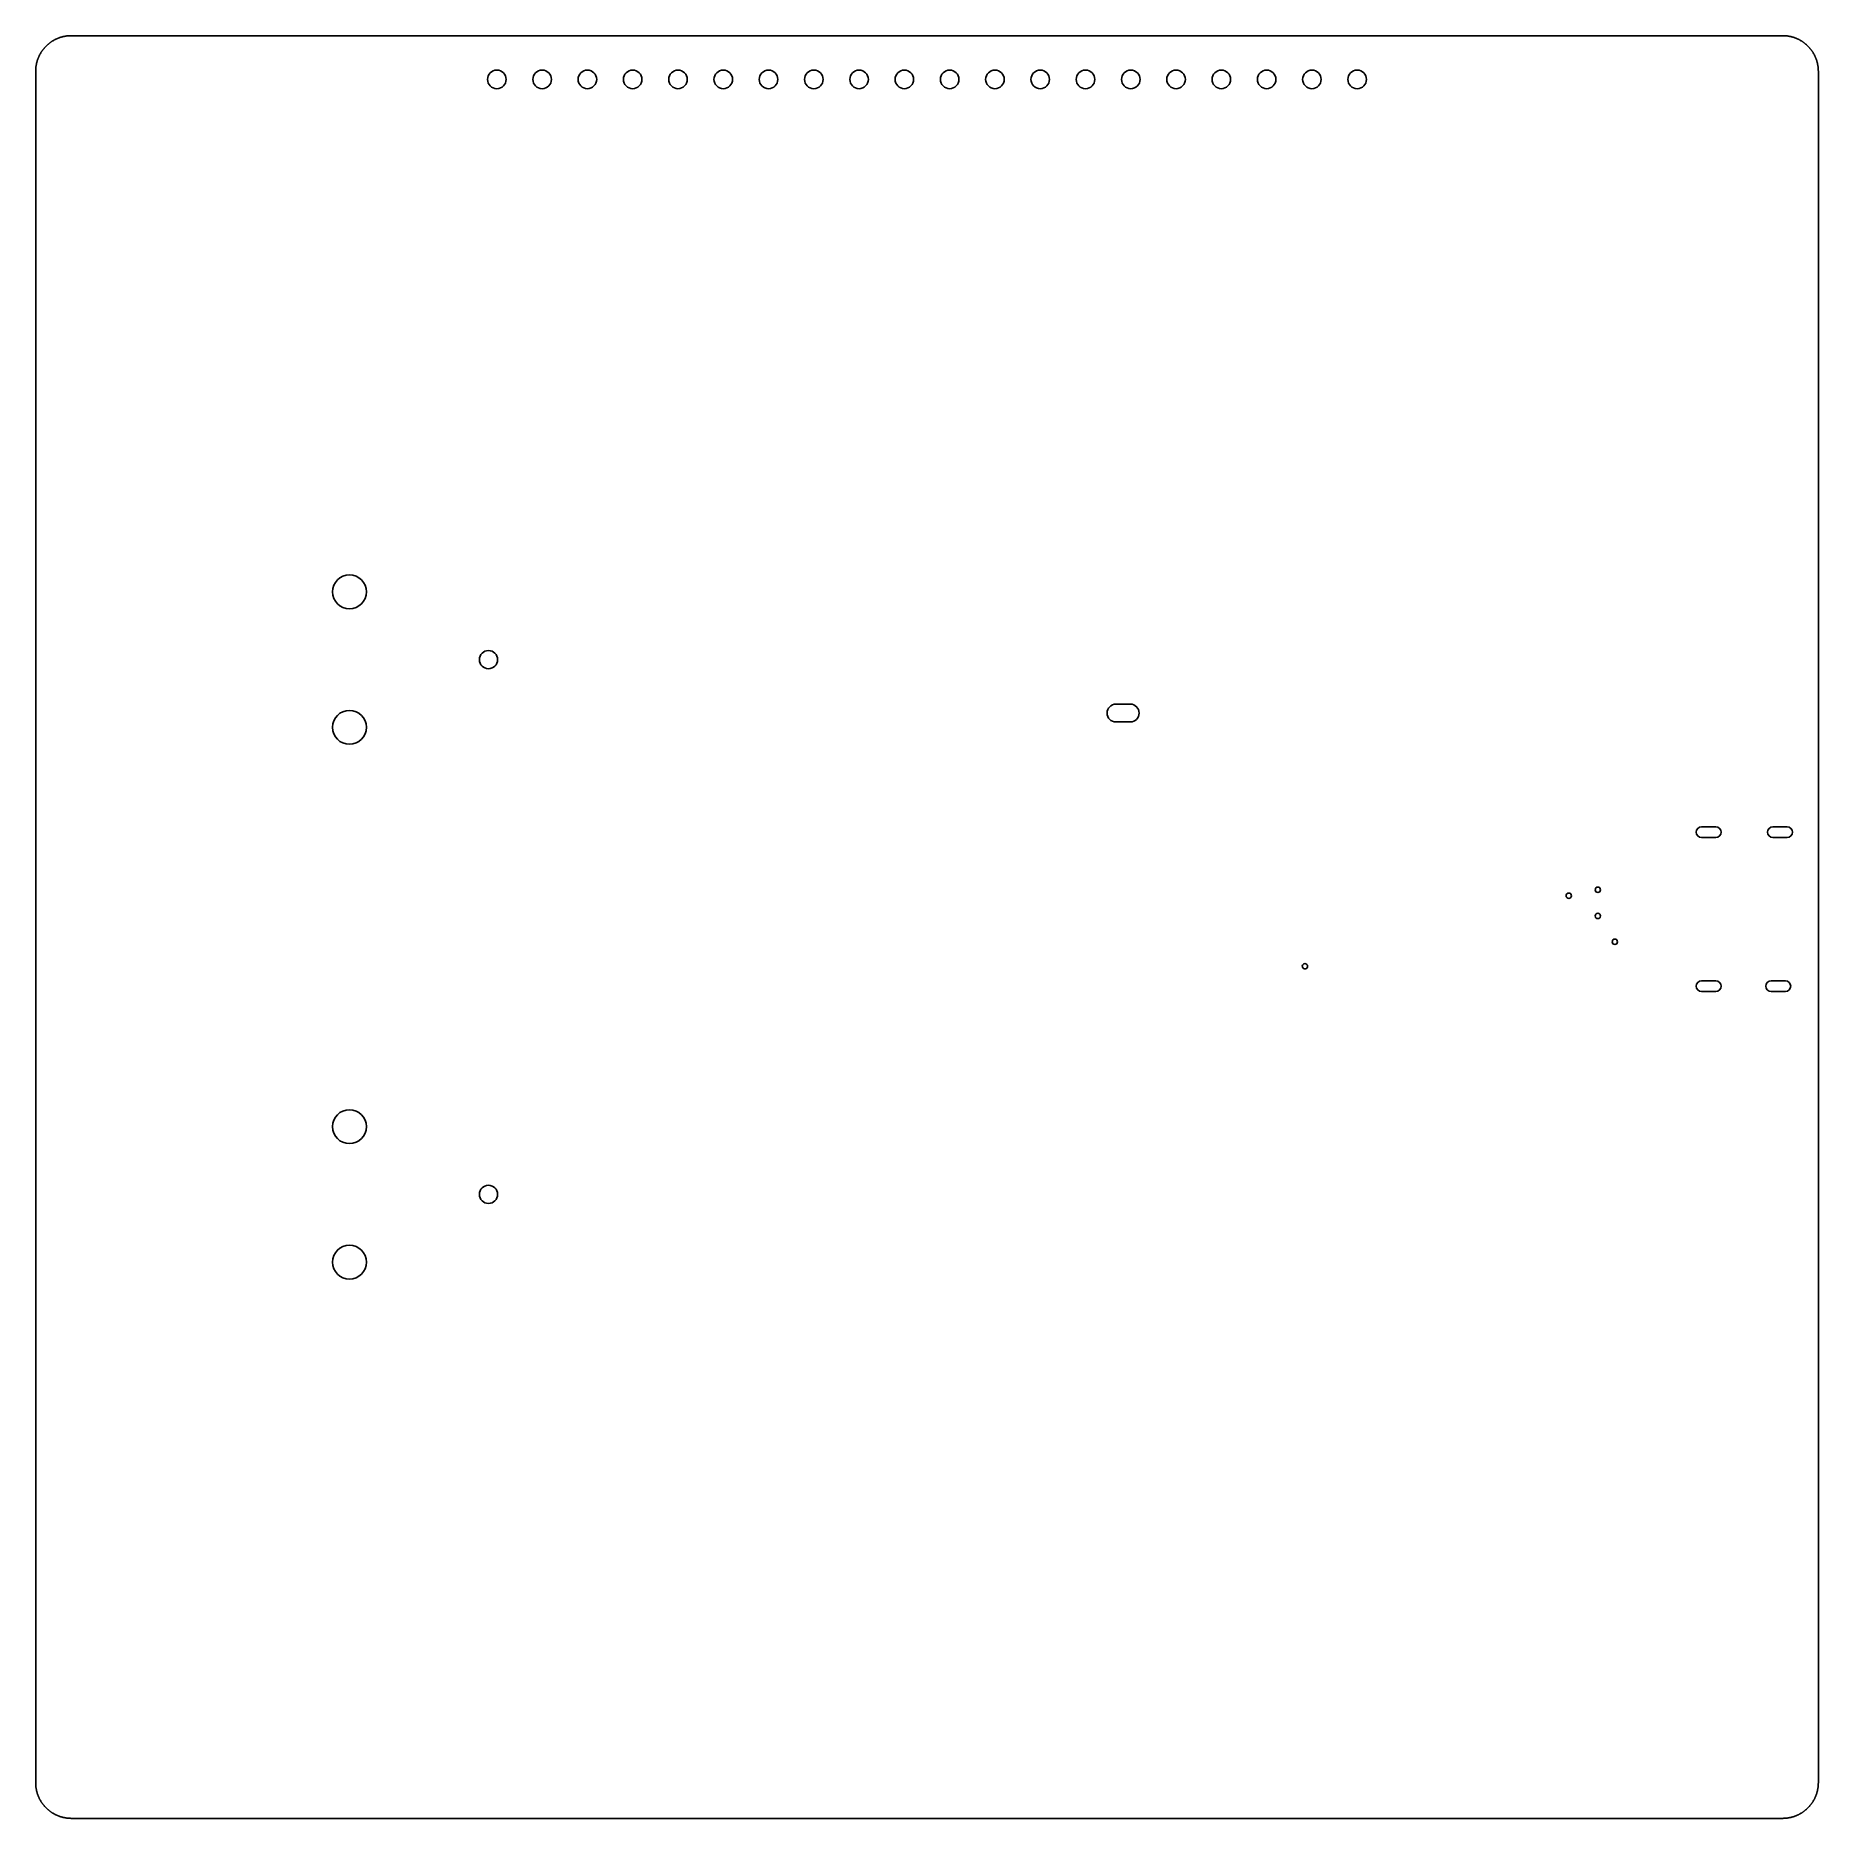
# Model space of a CAD drawing. Header units: inches. Extents: x 3.88 to 7.81, y -6.1 to -2.17.
import ezdxf

# ---------------------------------------------------------------- set-up
doc = ezdxf.new("R2010")
doc.units = ezdxf.units.IN
doc.header["$MEASUREMENT"] = 0
doc.layers.add('Edge.Cuts', color=254, linetype='CONTINUOUS', true_color=0xd0d2cd)

msp = doc.modelspace()

# ---------------------------------------------------------------- linework, layer by layer
at = {"layer": 'Edge.Cuts', "linetype": 'CONTINUOUS'}
for p, q in [((3.8882, -2.2053), (3.8887, -2.2044)), ((3.8887, -2.2044), (3.8892, -2.2036)), ((3.8892, -2.2036), (3.8897, -2.2028)), ((3.8897, -2.2028), (3.8902, -2.202)), ((3.8902, -2.202), (3.8907, -2.2012)), ((3.8907, -2.2012), (3.8912, -2.2003)), ((3.8912, -2.2003), (3.8918, -2.1995)), ((3.8918, -2.1995), (3.8923, -2.1988)), ((3.8923, -2.1988), (3.8929, -2.198)), ((3.8929, -2.198), (3.8934, -2.1972)), ((3.8934, -2.1972), (3.894, -2.1964)), ((3.894, -2.1964), (3.8946, -2.1957)), ((3.8946, -2.1957), (3.8952, -2.1949)), ((3.8952, -2.1949), (3.8958, -2.1941)), ((3.8958, -2.1941), (3.8964, -2.1934)), ((3.8964, -2.1934), (3.8971, -2.1927)), ((3.8971, -2.1927), (3.8977, -2.1919)), ((3.8977, -2.1919), (3.8984, -2.1912)), ((3.8984, -2.1912), (3.899, -2.1905)), ((3.899, -2.1905), (3.8997, -2.1898)), ((3.8997, -2.1898), (3.9003, -2.1891)), ((3.9003, -2.1891), (3.901, -2.1884)), ((3.901, -2.1884), (3.9017, -2.1877)), ((3.9017, -2.1877), (3.9024, -2.1871)), ((3.9024, -2.1871), (3.9031, -2.1864)), ((3.9031, -2.1864), (3.9038, -2.1858)), ((3.9038, -2.1858), (3.9045, -2.1851)), ((3.9045, -2.1851), (3.9053, -2.1845)), ((3.9053, -2.1845), (3.906, -2.1838)), ((3.906, -2.1838), (3.9067, -2.1832)), ((3.9067, -2.1832), (3.9075, -2.1826)), ((3.9075, -2.1826), (3.9082, -2.182)), ((3.9082, -2.182), (3.909, -2.1814)), ((3.909, -2.1814), (3.9098, -2.1808)), ((3.9098, -2.1808), (3.9106, -2.1803)), ((3.9106, -2.1803), (3.9114, -2.1797)), ((3.9114, -2.1797), (3.9121, -2.1792)), ((3.9121, -2.1792), (3.9129, -2.1786)), ((3.9129, -2.1786), (3.9138, -2.1781)), ((3.9138, -2.1781), (3.9146, -2.1776)), ((3.9146, -2.1776), (3.9154, -2.1771)), ((3.9154, -2.1771), (3.9162, -2.1766)), ((3.9162, -2.1766), (3.917, -2.1761)), ((3.917, -2.1761), (3.9179, -2.1756)), ((3.9179, -2.1756), (3.9187, -2.1751)), ((3.9187, -2.1751), (3.9196, -2.1747)), ((3.9196, -2.1747), (3.9204, -2.1742)), ((3.9204, -2.1742), (3.9213, -2.1738)), ((3.9213, -2.1738), (3.9222, -2.1733)), ((3.9222, -2.1733), (3.923, -2.1729)), ((3.923, -2.1729), (3.9239, -2.1725)), ((3.9239, -2.1725), (3.9248, -2.1721)), ((3.9248, -2.1721), (3.9257, -2.1717)), ((3.9257, -2.1717), (3.9266, -2.1713)), ((3.9266, -2.1713), (3.9275, -2.171)), ((3.9275, -2.171), (3.9284, -2.1706)), ((3.9284, -2.1706), (3.9293, -2.1703)), ((3.9293, -2.1703), (3.9302, -2.17)), ((3.9302, -2.17), (3.9311, -2.1696)), ((3.9311, -2.1696), (3.932, -2.1693)), ((3.932, -2.1693), (3.9329, -2.169)), ((3.9329, -2.169), (3.9338, -2.1687)), ((3.9338, -2.1687), (3.9348, -2.1685)), ((3.9348, -2.1685), (3.9357, -2.1682)), ((3.9357, -2.1682), (3.9366, -2.168)), ((3.9366, -2.168), (3.9376, -2.1677)), ((3.9376, -2.1677), (3.9385, -2.1675)), ((3.9385, -2.1675), (3.9394, -2.1673)), ((3.9394, -2.1673), (3.9404, -2.1671)), ((3.9404, -2.1671), (3.9413, -2.1669)), ((3.9413, -2.1669), (3.9423, -2.1667)), ((3.9423, -2.1667), (3.9432, -2.1665)), ((3.9432, -2.1665), (3.9442, -2.1664)), ((3.9442, -2.1664), (3.9451, -2.1662)), ((3.9451, -2.1662), (3.9461, -2.1661)), ((3.9461, -2.1661), (3.9471, -2.1659)), ((3.9471, -2.1659), (3.948, -2.1658)), ((3.948, -2.1658), (3.949, -2.1657)), ((3.949, -2.1657), (3.9499, -2.1656)), ((3.9499, -2.1656), (3.9509, -2.1656)), ((3.9509, -2.1656), (3.9519, -2.1655)), ((3.9519, -2.1655), (3.9528, -2.1654)), ((3.9528, -2.1654), (3.9538, -2.1654)), ((3.9538, -2.1654), (3.9548, -2.1654)), ((3.9548, -2.1654), (3.9557, -2.1654)), ((3.9557, -2.1654), (3.9567, -2.1654)), ((3.9567, -2.1654), (7.7362, -2.1654)), ((7.7362, -2.1654), (7.7372, -2.1654)), ((7.7372, -2.1654), (7.7382, -2.1654)), ((7.7382, -2.1654), (7.7391, -2.1654)), ((7.7391, -2.1654), (7.7401, -2.1654)), ((7.7401, -2.1654), (7.741, -2.1655)), ((7.741, -2.1655), (7.742, -2.1656)), ((7.742, -2.1656), (7.743, -2.1656)), ((7.743, -2.1656), (7.7439, -2.1657)), ((7.7439, -2.1657), (7.7449, -2.1658)), ((7.7449, -2.1658), (7.7459, -2.1659)), ((7.7459, -2.1659), (7.7468, -2.1661)), ((7.7468, -2.1661), (7.7478, -2.1662)), ((7.7478, -2.1662), (7.7487, -2.1664)), ((7.7487, -2.1664), (7.7497, -2.1665)), ((7.7497, -2.1665), (7.7506, -2.1667)), ((7.7506, -2.1667), (7.7516, -2.1669)), ((7.7516, -2.1669), (7.7525, -2.1671)), ((7.7525, -2.1671), (7.7535, -2.1673)), ((7.7535, -2.1673), (7.7544, -2.1675)), ((7.7544, -2.1675), (7.7554, -2.1677)), ((7.7554, -2.1677), (7.7563, -2.168)), ((7.7563, -2.168), (7.7572, -2.1682)), ((7.7572, -2.1682), (7.7582, -2.1685)), ((7.7582, -2.1685), (7.7591, -2.1687)), ((7.7591, -2.1687), (7.76, -2.169)), ((7.76, -2.169), (7.7609, -2.1693)), ((7.7609, -2.1693), (7.7618, -2.1696)), ((7.7618, -2.1696), (7.7627, -2.17)), ((7.7627, -2.17), (7.7637, -2.1703)), ((7.7637, -2.1703), (7.7646, -2.1706)), ((7.7646, -2.1706), (7.7655, -2.171)), ((7.7655, -2.171), (7.7664, -2.1713)), ((7.7664, -2.1713), (7.7672, -2.1717)), ((7.7672, -2.1717), (7.7681, -2.1721)), ((7.7681, -2.1721), (7.769, -2.1725)), ((7.769, -2.1725), (7.7699, -2.1729)), ((7.7699, -2.1729), (7.7708, -2.1733)), ((7.7708, -2.1733), (7.7716, -2.1738)), ((7.7716, -2.1738), (7.7725, -2.1742)), ((7.7725, -2.1742), (7.7733, -2.1747)), ((7.7733, -2.1747), (7.7742, -2.1751)), ((7.7742, -2.1751), (7.775, -2.1756)), ((7.775, -2.1756), (7.7759, -2.1761)), ((7.7759, -2.1761), (7.7767, -2.1766)), ((7.7767, -2.1766), (7.7775, -2.1771)), ((7.7775, -2.1771), (7.7783, -2.1776)), ((7.7783, -2.1776), (7.7792, -2.1781)), ((7.7792, -2.1781), (7.78, -2.1786)), ((7.78, -2.1786), (7.7808, -2.1792)), ((7.7808, -2.1792), (7.7816, -2.1797)), ((7.7816, -2.1797), (7.7823, -2.1803)), ((7.7823, -2.1803), (7.7831, -2.1808)), ((7.7831, -2.1808), (7.7839, -2.1814)), ((7.7839, -2.1814), (7.7847, -2.182)), ((7.7847, -2.182), (7.7854, -2.1826)), ((7.7854, -2.1826), (7.7862, -2.1832)), ((7.7862, -2.1832), (7.7869, -2.1838)), ((7.7869, -2.1838), (7.7877, -2.1845)), ((7.7877, -2.1845), (7.7884, -2.1851)), ((7.7884, -2.1851), (7.7891, -2.1858)), ((7.7891, -2.1858), (7.7898, -2.1864)), ((7.7898, -2.1864), (7.7905, -2.1871)), ((7.7905, -2.1871), (7.7912, -2.1877)), ((7.7912, -2.1877), (7.7919, -2.1884)), ((7.7919, -2.1884), (7.7926, -2.1891)), ((7.7926, -2.1891), (7.7932, -2.1898)), ((7.7932, -2.1898), (7.7939, -2.1905)), ((7.7939, -2.1905), (7.7946, -2.1912)), ((7.7946, -2.1912), (7.7952, -2.1919)), ((7.7952, -2.1919), (7.7958, -2.1927)), ((7.7958, -2.1927), (7.7965, -2.1934)), ((7.7965, -2.1934), (7.7971, -2.1941)), ((7.7971, -2.1941), (7.7977, -2.1949)), ((7.7977, -2.1949), (7.7983, -2.1957)), ((7.7983, -2.1957), (7.7989, -2.1964)), ((7.7989, -2.1964), (7.7995, -2.1972)), ((7.7995, -2.1972), (7.8, -2.198)), ((7.8, -2.198), (7.8006, -2.1988)), ((7.8006, -2.1988), (7.8011, -2.1995)), ((7.8011, -2.1995), (7.8017, -2.2003)), ((7.8017, -2.2003), (7.8022, -2.2012)), ((7.8022, -2.2012), (7.8027, -2.202)), ((7.8027, -2.202), (7.8033, -2.2028)), ((7.8033, -2.2028), (7.8038, -2.2036)), ((7.8038, -2.2036), (7.8042, -2.2044)), ((7.8042, -2.2044), (7.8047, -2.2053)), ((3.878, -2.2402), (3.8781, -2.2393)), ((3.878, -2.2412), (3.878, -2.2402)), ((3.878, -2.2422), (3.878, -2.2412)), ((3.878, -2.2431), (3.878, -2.2422)), ((3.878, -2.2441), (3.878, -2.2431)), ((3.878, -6.0236), (3.878, -2.2441)), ((3.8781, -2.2393), (3.8782, -2.2383)), ((3.8782, -2.2373), (3.8783, -2.2364)), ((3.8782, -2.2383), (3.8782, -2.2373)), ((3.8783, -2.2364), (3.8784, -2.2354)), ((3.8784, -2.2354), (3.8785, -2.2345)), ((3.8785, -2.2345), (3.8787, -2.2335)), ((3.8787, -2.2335), (3.8788, -2.2325)), ((3.8788, -2.2325), (3.879, -2.2316)), ((3.879, -2.2316), (3.8791, -2.2306)), ((3.8791, -2.2306), (3.8793, -2.2297)), ((3.8793, -2.2297), (3.8795, -2.2287)), ((3.8795, -2.2287), (3.8797, -2.2278)), ((3.8797, -2.2278), (3.8799, -2.2268)), ((3.8799, -2.2268), (3.8801, -2.2259)), ((3.8801, -2.2259), (3.8803, -2.225)), ((3.8803, -2.225), (3.8806, -2.224)), ((3.8806, -2.224), (3.8808, -2.2231)), ((3.8808, -2.2231), (3.8811, -2.2222)), ((3.8811, -2.2222), (3.8813, -2.2212)), ((3.8813, -2.2212), (3.8816, -2.2203)), ((3.8816, -2.2203), (3.8819, -2.2194)), ((3.8819, -2.2194), (3.8822, -2.2185)), ((3.8822, -2.2185), (3.8826, -2.2176)), ((3.8826, -2.2176), (3.8829, -2.2167)), ((3.8829, -2.2167), (3.8832, -2.2158)), ((3.8832, -2.2158), (3.8836, -2.2149)), ((3.8836, -2.2149), (3.8839, -2.214)), ((3.8839, -2.214), (3.8843, -2.2131)), ((3.8843, -2.2131), (3.8847, -2.2122)), ((3.8847, -2.2122), (3.8851, -2.2113)), ((3.8851, -2.2113), (3.8855, -2.2104)), ((3.8855, -2.2104), (3.8859, -2.2096)), ((3.8859, -2.2096), (3.8864, -2.2087)), ((3.8864, -2.2087), (3.8868, -2.2078)), ((3.8868, -2.2078), (3.8873, -2.207)), ((3.8873, -2.207), (3.8877, -2.2061)), ((3.8877, -2.2061), (3.8882, -2.2053)), ((7.8047, -2.2053), (7.8052, -2.2061)), ((7.8052, -2.2061), (7.8057, -2.207)), ((7.8057, -2.207), (7.8061, -2.2078)), ((7.8061, -2.2078), (7.8066, -2.2087)), ((7.8066, -2.2087), (7.807, -2.2096)), ((7.807, -2.2096), (7.8074, -2.2104)), ((7.8074, -2.2104), (7.8078, -2.2113)), ((7.8078, -2.2113), (7.8082, -2.2122)), ((7.8082, -2.2122), (7.8086, -2.2131)), ((7.8086, -2.2131), (7.809, -2.214)), ((7.809, -2.214), (7.8093, -2.2149)), ((7.8093, -2.2149), (7.8097, -2.2158)), ((7.8097, -2.2158), (7.81, -2.2167)), ((7.81, -2.2167), (7.8104, -2.2176)), ((7.8104, -2.2176), (7.8107, -2.2185)), ((7.8107, -2.2185), (7.811, -2.2194)), ((7.811, -2.2194), (7.8113, -2.2203)), ((7.8113, -2.2203), (7.8116, -2.2212)), ((7.8116, -2.2212), (7.8118, -2.2222)), ((7.8118, -2.2222), (7.8121, -2.2231)), ((7.8121, -2.2231), (7.8124, -2.224)), ((7.8124, -2.224), (7.8126, -2.225)), ((7.8126, -2.225), (7.8128, -2.2259)), ((7.8128, -2.2259), (7.813, -2.2268)), ((7.813, -2.2268), (7.8133, -2.2278)), ((7.8133, -2.2278), (7.8134, -2.2287)), ((7.8134, -2.2287), (7.8136, -2.2297)), ((7.8136, -2.2297), (7.8138, -2.2306)), ((7.8138, -2.2306), (7.814, -2.2316)), ((7.814, -2.2316), (7.8141, -2.2325)), ((7.8141, -2.2325), (7.8142, -2.2335)), ((7.8142, -2.2335), (7.8144, -2.2345)), ((7.8144, -2.2345), (7.8145, -2.2354)), ((7.8145, -2.2354), (7.8146, -2.2364)), ((7.8146, -2.2364), (7.8147, -2.2373)), ((7.8147, -2.2373), (7.8147, -2.2383)), ((7.8147, -2.2383), (7.8148, -2.2393)), ((7.8148, -2.2393), (7.8149, -2.2402)), ((7.8149, -2.2402), (7.8149, -2.2412)), ((7.8149, -2.2412), (7.8149, -2.2422)), ((7.8149, -2.2422), (7.815, -2.2431)), ((7.815, -2.2431), (7.815, -2.2441)), ((7.815, -2.2441), (7.815, -6.0236)), ((6.2953, -3.6417), (6.2638, -3.6417)), ((6.2638, -3.6811), (6.2953, -3.6811)), ((7.5886, -3.9126), (7.5571, -3.9126)), ((7.5571, -3.9362), (7.5886, -3.9362)), ((7.7461, -3.9126), (7.7146, -3.9126)), ((7.7146, -3.9362), (7.7461, -3.9362)), ((7.5886, -4.2528), (7.5571, -4.2528)), ((7.5571, -4.2764), (7.5886, -4.2764)), ((7.7421, -4.2528), (7.7106, -4.2528)), ((7.7106, -4.2764), (7.7421, -4.2764)), ((3.878, -6.0246), (3.878, -6.0236)), ((7.815, -6.0236), (7.815, -6.0246)), ((3.878, -6.0256), (3.878, -6.0246)), ((3.878, -6.0265), (3.878, -6.0256)), ((3.878, -6.0275), (3.878, -6.0265)), ((3.8781, -6.0285), (3.878, -6.0275)), ((3.8782, -6.0294), (3.8781, -6.0285)), ((3.8782, -6.0304), (3.8782, -6.0294)), ((3.8783, -6.0313), (3.8782, -6.0304)), ((3.8784, -6.0323), (3.8783, -6.0313)), ((3.8785, -6.0333), (3.8784, -6.0323)), ((3.8787, -6.0342), (3.8785, -6.0333)), ((3.8788, -6.0352), (3.8787, -6.0342)), ((3.879, -6.0361), (3.8788, -6.0352)), ((3.8791, -6.0371), (3.879, -6.0361)), ((3.8793, -6.038), (3.8791, -6.0371)), ((3.8795, -6.039), (3.8793, -6.038)), ((3.8797, -6.0399), (3.8795, -6.039)), ((3.8799, -6.0409), (3.8797, -6.0399)), ((3.8801, -6.0418), (3.8799, -6.0409)), ((3.8803, -6.0428), (3.8801, -6.0418)), ((3.8806, -6.0437), (3.8803, -6.0428)), ((3.8808, -6.0446), (3.8806, -6.0437)), ((3.8811, -6.0456), (3.8808, -6.0446)), ((3.8813, -6.0465), (3.8811, -6.0456)), ((3.8816, -6.0474), (3.8813, -6.0465)), ((3.8819, -6.0483), (3.8816, -6.0474)), ((3.8822, -6.0492), (3.8819, -6.0483)), ((3.8826, -6.0501), (3.8822, -6.0492)), ((3.8829, -6.0511), (3.8826, -6.0501)), ((3.8832, -6.052), (3.8829, -6.0511)), ((3.8836, -6.0529), (3.8832, -6.052)), ((3.8839, -6.0538), (3.8836, -6.0529)), ((3.8843, -6.0546), (3.8839, -6.0538)), ((3.8847, -6.0555), (3.8843, -6.0546)), ((3.8851, -6.0564), (3.8847, -6.0555)), ((3.8855, -6.0573), (3.8851, -6.0564)), ((3.8859, -6.0582), (3.8855, -6.0573)), ((3.8864, -6.059), (3.8859, -6.0582)), ((3.8868, -6.0599), (3.8864, -6.059)), ((3.8873, -6.0607), (3.8868, -6.0599)), ((3.8877, -6.0616), (3.8873, -6.0607)), ((3.8882, -6.0624), (3.8877, -6.0616)), ((3.8887, -6.0633), (3.8882, -6.0624)), ((7.8047, -6.0624), (7.8042, -6.0633)), ((7.8052, -6.0616), (7.8047, -6.0624)), ((7.8057, -6.0607), (7.8052, -6.0616)), ((7.8061, -6.0599), (7.8057, -6.0607)), ((7.8066, -6.059), (7.8061, -6.0599)), ((7.807, -6.0582), (7.8066, -6.059)), ((7.8074, -6.0573), (7.807, -6.0582)), ((7.8078, -6.0564), (7.8074, -6.0573)), ((7.8082, -6.0555), (7.8078, -6.0564)), ((7.8086, -6.0546), (7.8082, -6.0555)), ((7.809, -6.0538), (7.8086, -6.0546)), ((7.8093, -6.0529), (7.809, -6.0538)), ((7.8097, -6.052), (7.8093, -6.0529)), ((7.81, -6.0511), (7.8097, -6.052)), ((7.8104, -6.0501), (7.81, -6.0511)), ((7.8107, -6.0492), (7.8104, -6.0501)), ((7.811, -6.0483), (7.8107, -6.0492)), ((7.8113, -6.0474), (7.811, -6.0483)), ((7.8116, -6.0465), (7.8113, -6.0474)), ((7.8118, -6.0456), (7.8116, -6.0465)), ((7.8121, -6.0446), (7.8118, -6.0456)), ((7.8124, -6.0437), (7.8121, -6.0446)), ((7.8126, -6.0428), (7.8124, -6.0437)), ((7.8128, -6.0418), (7.8126, -6.0428)), ((7.813, -6.0409), (7.8128, -6.0418)), ((7.8133, -6.0399), (7.813, -6.0409)), ((7.8134, -6.039), (7.8133, -6.0399)), ((7.8136, -6.038), (7.8134, -6.039)), ((7.8138, -6.0371), (7.8136, -6.038)), ((7.814, -6.0361), (7.8138, -6.0371)), ((7.8141, -6.0352), (7.814, -6.0361)), ((7.8142, -6.0342), (7.8141, -6.0352)), ((7.8144, -6.0333), (7.8142, -6.0342)), ((7.8145, -6.0323), (7.8144, -6.0333)), ((7.8146, -6.0313), (7.8145, -6.0323)), ((7.8147, -6.0304), (7.8146, -6.0313)), ((7.8148, -6.0285), (7.8147, -6.0294)), ((7.8147, -6.0294), (7.8147, -6.0304)), ((7.8149, -6.0275), (7.8148, -6.0285)), ((7.815, -6.0246), (7.8149, -6.0256)), ((7.8149, -6.0256), (7.8149, -6.0265)), ((7.8149, -6.0265), (7.8149, -6.0275)), ((3.8892, -6.0641), (3.8887, -6.0633)), ((3.8897, -6.0649), (3.8892, -6.0641)), ((3.8902, -6.0657), (3.8897, -6.0649)), ((3.8907, -6.0666), (3.8902, -6.0657)), ((3.8912, -6.0674), (3.8907, -6.0666)), ((3.8918, -6.0682), (3.8912, -6.0674)), ((3.8923, -6.069), (3.8918, -6.0682)), ((3.8929, -6.0697), (3.8923, -6.069)), ((3.8934, -6.0705), (3.8929, -6.0697)), ((3.894, -6.0713), (3.8934, -6.0705)), ((3.8946, -6.0721), (3.894, -6.0713)), ((3.8952, -6.0728), (3.8946, -6.0721)), ((3.8958, -6.0736), (3.8952, -6.0728)), ((3.8964, -6.0743), (3.8958, -6.0736)), ((3.8971, -6.0751), (3.8964, -6.0743)), ((3.8977, -6.0758), (3.8971, -6.0751)), ((3.8984, -6.0765), (3.8977, -6.0758)), ((3.899, -6.0772), (3.8984, -6.0765)), ((3.8997, -6.0779), (3.899, -6.0772)), ((3.9003, -6.0786), (3.8997, -6.0779)), ((3.901, -6.0793), (3.9003, -6.0786)), ((3.9017, -6.08), (3.901, -6.0793)), ((3.9024, -6.0806), (3.9017, -6.08)), ((3.9031, -6.0813), (3.9024, -6.0806)), ((3.9038, -6.082), (3.9031, -6.0813)), ((3.9045, -6.0826), (3.9038, -6.082)), ((3.9053, -6.0832), (3.9045, -6.0826)), ((3.906, -6.0839), (3.9053, -6.0832)), ((3.9067, -6.0845), (3.906, -6.0839)), ((3.9075, -6.0851), (3.9067, -6.0845)), ((3.9082, -6.0857), (3.9075, -6.0851)), ((3.909, -6.0863), (3.9082, -6.0857)), ((3.9098, -6.0869), (3.909, -6.0863)), ((3.9106, -6.0874), (3.9098, -6.0869)), ((3.9114, -6.088), (3.9106, -6.0874)), ((3.9121, -6.0886), (3.9114, -6.088)), ((3.9129, -6.0891), (3.9121, -6.0886)), ((3.9138, -6.0896), (3.9129, -6.0891)), ((3.9146, -6.0901), (3.9138, -6.0896)), ((3.9154, -6.0907), (3.9146, -6.0901)), ((3.9162, -6.0912), (3.9154, -6.0907)), ((3.917, -6.0917), (3.9162, -6.0912)), ((3.9179, -6.0921), (3.917, -6.0917)), ((3.9187, -6.0926), (3.9179, -6.0921)), ((3.9196, -6.0931), (3.9187, -6.0926)), ((3.9204, -6.0935), (3.9196, -6.0931)), ((3.9213, -6.094), (3.9204, -6.0935)), ((3.9222, -6.0944), (3.9213, -6.094)), ((3.923, -6.0948), (3.9222, -6.0944)), ((3.9239, -6.0952), (3.923, -6.0948)), ((3.9248, -6.0956), (3.9239, -6.0952)), ((3.9257, -6.096), (3.9248, -6.0956)), ((3.9266, -6.0964), (3.9257, -6.096)), ((3.9275, -6.0967), (3.9266, -6.0964)), ((3.9284, -6.0971), (3.9275, -6.0967)), ((3.9293, -6.0974), (3.9284, -6.0971)), ((3.9302, -6.0978), (3.9293, -6.0974)), ((3.9311, -6.0981), (3.9302, -6.0978)), ((3.932, -6.0984), (3.9311, -6.0981)), ((3.9329, -6.0987), (3.932, -6.0984)), ((3.9338, -6.099), (3.9329, -6.0987)), ((3.9348, -6.0992), (3.9338, -6.099)), ((3.9357, -6.0995), (3.9348, -6.0992)), ((3.9366, -6.0998), (3.9357, -6.0995)), ((3.9376, -6.1), (3.9366, -6.0998)), ((3.9385, -6.1002), (3.9376, -6.1)), ((3.9394, -6.1004), (3.9385, -6.1002)), ((3.9404, -6.1007), (3.9394, -6.1004)), ((3.9413, -6.1008), (3.9404, -6.1007)), ((3.9423, -6.101), (3.9413, -6.1008)), ((3.9432, -6.1012), (3.9423, -6.101)), ((3.9442, -6.1014), (3.9432, -6.1012)), ((3.9451, -6.1015), (3.9442, -6.1014)), ((3.9461, -6.1016), (3.9451, -6.1015)), ((3.9471, -6.1018), (3.9461, -6.1016)), ((3.948, -6.1019), (3.9471, -6.1018)), ((3.949, -6.102), (3.948, -6.1019)), ((3.9499, -6.1021), (3.949, -6.102)), ((3.9509, -6.1021), (3.9499, -6.1021)), ((3.9519, -6.1022), (3.9509, -6.1021)), ((3.9528, -6.1023), (3.9519, -6.1022)), ((3.9538, -6.1023), (3.9528, -6.1023)), ((3.9548, -6.1023), (3.9538, -6.1023)), ((3.9557, -6.1024), (3.9548, -6.1023)), ((3.9567, -6.1024), (3.9557, -6.1024)), ((7.7362, -6.1024), (3.9567, -6.1024)), ((7.7372, -6.1024), (7.7362, -6.1024)), ((7.7382, -6.1023), (7.7372, -6.1024)), ((7.7391, -6.1023), (7.7382, -6.1023)), ((7.7401, -6.1023), (7.7391, -6.1023)), ((7.741, -6.1022), (7.7401, -6.1023)), ((7.742, -6.1021), (7.741, -6.1022)), ((7.743, -6.1021), (7.742, -6.1021)), ((7.7439, -6.102), (7.743, -6.1021)), ((7.7449, -6.1019), (7.7439, -6.102)), ((7.7459, -6.1018), (7.7449, -6.1019)), ((7.7468, -6.1016), (7.7459, -6.1018)), ((7.7478, -6.1015), (7.7468, -6.1016)), ((7.7487, -6.1014), (7.7478, -6.1015)), ((7.7497, -6.1012), (7.7487, -6.1014)), ((7.7506, -6.101), (7.7497, -6.1012)), ((7.7516, -6.1008), (7.7506, -6.101)), ((7.7525, -6.1007), (7.7516, -6.1008)), ((7.7535, -6.1004), (7.7525, -6.1007)), ((7.7544, -6.1002), (7.7535, -6.1004)), ((7.7554, -6.1), (7.7544, -6.1002)), ((7.7563, -6.0998), (7.7554, -6.1)), ((7.7572, -6.0995), (7.7563, -6.0998)), ((7.7582, -6.0992), (7.7572, -6.0995)), ((7.7591, -6.099), (7.7582, -6.0992)), ((7.76, -6.0987), (7.7591, -6.099)), ((7.7609, -6.0984), (7.76, -6.0987)), ((7.7618, -6.0981), (7.7609, -6.0984)), ((7.7627, -6.0978), (7.7618, -6.0981)), ((7.7637, -6.0974), (7.7627, -6.0978)), ((7.7646, -6.0971), (7.7637, -6.0974)), ((7.7655, -6.0967), (7.7646, -6.0971)), ((7.7664, -6.0964), (7.7655, -6.0967)), ((7.7672, -6.096), (7.7664, -6.0964)), ((7.7681, -6.0956), (7.7672, -6.096)), ((7.769, -6.0952), (7.7681, -6.0956)), ((7.7699, -6.0948), (7.769, -6.0952)), ((7.7708, -6.0944), (7.7699, -6.0948)), ((7.7716, -6.094), (7.7708, -6.0944)), ((7.7725, -6.0935), (7.7716, -6.094)), ((7.7733, -6.0931), (7.7725, -6.0935)), ((7.7742, -6.0926), (7.7733, -6.0931)), ((7.775, -6.0921), (7.7742, -6.0926)), ((7.7759, -6.0917), (7.775, -6.0921)), ((7.7767, -6.0912), (7.7759, -6.0917)), ((7.7775, -6.0907), (7.7767, -6.0912)), ((7.7783, -6.0901), (7.7775, -6.0907)), ((7.7792, -6.0896), (7.7783, -6.0901)), ((7.78, -6.0891), (7.7792, -6.0896)), ((7.7808, -6.0886), (7.78, -6.0891)), ((7.7816, -6.088), (7.7808, -6.0886)), ((7.7823, -6.0874), (7.7816, -6.088)), ((7.7831, -6.0869), (7.7823, -6.0874)), ((7.7839, -6.0863), (7.7831, -6.0869)), ((7.7847, -6.0857), (7.7839, -6.0863)), ((7.7854, -6.0851), (7.7847, -6.0857)), ((7.7862, -6.0845), (7.7854, -6.0851)), ((7.7869, -6.0839), (7.7862, -6.0845)), ((7.7877, -6.0832), (7.7869, -6.0839)), ((7.7884, -6.0826), (7.7877, -6.0832)), ((7.7891, -6.082), (7.7884, -6.0826)), ((7.7898, -6.0813), (7.7891, -6.082)), ((7.7905, -6.0806), (7.7898, -6.0813)), ((7.7912, -6.08), (7.7905, -6.0806)), ((7.7919, -6.0793), (7.7912, -6.08)), ((7.7926, -6.0786), (7.7919, -6.0793)), ((7.7932, -6.0779), (7.7926, -6.0786)), ((7.7939, -6.0772), (7.7932, -6.0779)), ((7.7946, -6.0765), (7.7939, -6.0772)), ((7.7952, -6.0758), (7.7946, -6.0765)), ((7.7958, -6.0751), (7.7952, -6.0758)), ((7.7965, -6.0743), (7.7958, -6.0751)), ((7.7971, -6.0736), (7.7965, -6.0743)), ((7.7977, -6.0728), (7.7971, -6.0736)), ((7.7983, -6.0721), (7.7977, -6.0728)), ((7.7989, -6.0713), (7.7983, -6.0721)), ((7.7995, -6.0705), (7.7989, -6.0713)), ((7.8, -6.0697), (7.7995, -6.0705)), ((7.8006, -6.069), (7.8, -6.0697)), ((7.8011, -6.0682), (7.8006, -6.069)), ((7.8017, -6.0674), (7.8011, -6.0682)), ((7.8022, -6.0666), (7.8017, -6.0674)), ((7.8027, -6.0657), (7.8022, -6.0666)), ((7.8033, -6.0649), (7.8027, -6.0657)), ((7.8038, -6.0641), (7.8033, -6.0649)), ((7.8042, -6.0633), (7.8038, -6.0641))]:
    msp.add_line(p, q, dxfattribs=at)
at = {"layer": 'Edge.Cuts'}
for centre, radius in [((4.8965, -2.262), 0.0205), ((4.9965, -2.262), 0.0205), ((5.0965, -2.262), 0.0205), ((5.1965, -2.262), 0.0205), ((5.2965, -2.262), 0.0205), ((5.3965, -2.262), 0.0205), ((5.4965, -2.262), 0.0205), ((5.5965, -2.262), 0.0205), ((5.6965, -2.262), 0.0205), ((5.7965, -2.262), 0.0205), ((5.8965, -2.262), 0.0205), ((5.9965, -2.262), 0.0205), ((6.0965, -2.262), 0.0205), ((6.1965, -2.262), 0.0205), ((6.2965, -2.262), 0.0205), ((6.3965, -2.262), 0.0205), ((6.4965, -2.262), 0.0205), ((6.5965, -2.262), 0.0205), ((6.6965, -2.262), 0.0205), ((6.7965, -2.262), 0.0205), ((4.5709, -3.3937), 0.0374), ((4.878, -3.5433), 0.0201), ((4.5709, -3.6929), 0.0374), ((7.328, -4.0517), 0.00591), ((7.2638, -4.0648), 0.00591), ((7.328, -4.1095), 0.00591), ((7.3655, -4.1665), 0.00591), ((6.6811, -4.2205), 0.00591), ((4.5709, -4.5748), 0.0374), ((4.878, -4.7244), 0.0201), ((4.5709, -4.874), 0.0374)]:
    msp.add_circle(centre, radius, dxfattribs=at)
for centre, radius, start, end in [((6.2638, -3.6614), 0.0197, 90, 270), ((6.2953, -3.6614), 0.0197, -90, 90), ((7.5571, -3.9244), 0.0118, 90, 270), ((7.5886, -3.9244), 0.0118, -90, 90), ((7.7146, -3.9244), 0.0118, 90, 270), ((7.7461, -3.9244), 0.0118, -90, 90), ((7.5571, -4.2646), 0.0118, 90, 270), ((7.5886, -4.2646), 0.0118, -90, 90), ((7.7106, -4.2646), 0.0118, 90, 270), ((7.7421, -4.2646), 0.0118, -90, 90)]:
    msp.add_arc(centre, radius, start, end, dxfattribs=at)

doc.saveas('drawing.dxf')
